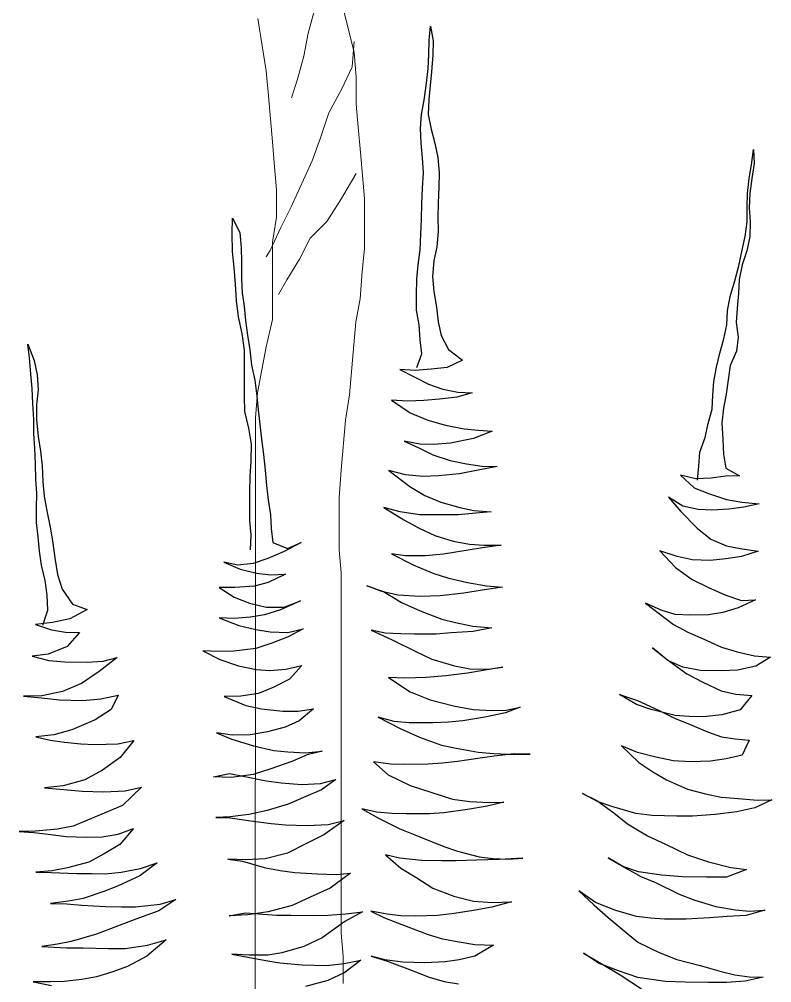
# Model space of a CAD drawing. Header units: metres. Extents: x -58 to 722, y -1100 to 345.
# Drawn here: x 48.5899 to 48.9426, y -20.5514 to -20.0996 of the extents above; entities that cross this region are included whole.
import ezdxf

# ---------------------------------------------------------------- set-up
doc = ezdxf.new("R2010")
doc.units = ezdxf.units.M
doc.header["$MEASUREMENT"] = 0
doc.layers.add('FSR_ARQ_005VEGETACION', color=64, linetype='Continuous')
doc.layers.add('FSR_ARQ_006ARBOLES', color=74, linetype='Continuous', lineweight=0)

# ---------------------------------------------------------------- blocks, each defined once
blk = doc.blocks.new('arbustos 01')
at = {"layer": 'FSR_ARQ_005VEGETACION', "color": 103}
for p, q in [((189.08583, -31.15973), (189.08644, -31.15255)), ((189.08644, -31.15255), (189.08787, -31.1601)), ((189.08572, -31.16725), (189.08583, -31.15973)), ((189.08787, -31.1601), (189.08777, -31.16745)), ((189.08528, -31.17459), (189.08572, -31.16725)), ((189.08777, -31.16745), (189.08697, -31.17633)), ((189.08449, -31.18228), (189.08528, -31.17459)), ((189.08697, -31.17633), (189.08636, -31.1835)), ((189.08318, -31.19115), (189.08449, -31.18228)), ((189.08636, -31.1835), (189.08558, -31.19067)), ((189.08188, -31.19848), (189.08318, -31.19115)), ((189.08558, -31.19067), (189.0853, -31.19853)), ((189.08127, -31.20566), (189.08188, -31.19848)), ((189.0853, -31.19853), (189.0869, -31.20625)), ((189.08168, -31.21353), (189.08127, -31.20566)), ((189.0869, -31.20625), (189.08869, -31.21345)), ((189.08243, -31.22106), (189.08168, -31.21353)), ((189.08869, -31.21345), (189.0903, -31.221)), ((189.2537, -31.22476), (189.25484, -31.21673)), ((189.25484, -31.21673), (189.25508, -31.22409)), ((189.08284, -31.22893), (189.08243, -31.22106)), ((189.0903, -31.221), (189.09104, -31.22887)), ((189.25258, -31.23192), (189.2537, -31.22476)), ((189.25508, -31.22409), (189.25395, -31.23194)), ((189.08238, -31.23696), (189.08284, -31.22893)), ((189.09104, -31.22887), (189.09077, -31.23639)), ((189.25162, -31.23977), (189.25258, -31.23192)), ((189.25395, -31.23194), (189.25282, -31.23962)), ((189.08194, -31.24482), (189.08238, -31.23696)), ((189.09077, -31.23639), (189.09049, -31.2446)), ((189.25152, -31.24695), (189.25162, -31.23977)), ((189.25282, -31.23962), (189.25254, -31.24714)), ((189.08182, -31.2532), (189.08194, -31.24482)), ((189.09049, -31.2446), (189.09039, -31.25212)), ((189.25142, -31.25448), (189.25152, -31.24695)), ((189.25254, -31.24714), (189.25296, -31.2545)), ((188.98324, -31.26058), (188.98335, -31.25254)), ((188.98335, -31.25254), (188.98718, -31.25995)), ((189.08155, -31.26072), (189.08182, -31.2532)), ((189.09039, -31.25212), (189.09046, -31.25947)), ((189.25046, -31.26216), (189.25142, -31.25448)), ((189.25296, -31.2545), (189.25285, -31.26202)), ((188.98345, -31.26999), (188.98324, -31.26058)), ((188.98718, -31.25995), (188.98793, -31.26782)), ((189.08109, -31.26909), (189.08155, -31.26072)), ((189.09046, -31.25947), (189.08983, -31.2675)), ((189.24864, -31.26983), (189.25046, -31.26216)), ((189.25285, -31.26202), (189.25121, -31.26952)), ((188.98793, -31.26782), (188.98799, -31.27552)), ((189.08983, -31.2675), (189.0882, -31.27483)), ((188.98419, -31.2782), (188.98345, -31.26999)), ((189.08013, -31.27694), (189.08109, -31.26909)), ((189.24718, -31.27733), (189.24864, -31.26983)), ((189.25121, -31.26952), (189.24889, -31.27684)), ((188.98493, -31.28693), (188.98419, -31.2782)), ((188.98799, -31.27552), (188.98805, -31.28407)), ((189.07935, -31.28428), (189.08013, -31.27694)), ((189.0882, -31.27483), (189.08757, -31.28286)), ((189.24502, -31.28516), (189.24718, -31.27733)), ((189.24889, -31.27684), (189.24725, -31.28451)), ((189.08757, -31.28286), (189.08832, -31.29073)), ((188.9855, -31.29549), (188.98493, -31.28693)), ((188.98805, -31.28407), (188.98846, -31.29143)), ((189.07923, -31.29266), (189.07935, -31.28428)), ((189.24268, -31.29334), (189.24502, -31.28516)), ((189.24725, -31.28451), (189.24698, -31.29186)), ((188.98846, -31.29143), (188.98939, -31.29862)), ((189.0793, -31.30053), (189.07923, -31.29266)), ((189.08832, -31.29073), (189.08958, -31.29896)), ((189.24121, -31.30084), (189.24268, -31.29334)), ((189.24698, -31.29186), (189.24619, -31.29937)), ((188.98658, -31.30388), (188.9855, -31.29549)), ((188.98939, -31.29862), (188.99015, -31.30581)), ((188.98834, -31.31263), (188.98658, -31.30388)), ((189.08056, -31.30807), (189.0793, -31.30053)), ((189.08958, -31.29896), (189.0905, -31.30649)), ((189.24094, -31.30819), (189.24121, -31.30084)), ((189.24619, -31.29937), (189.24575, -31.30689)), ((188.99015, -31.30581), (188.99124, -31.31352)), ((189.08114, -31.31594), (189.08056, -31.30807)), ((189.0905, -31.30649), (189.09211, -31.31369)), ((189.23931, -31.31535), (189.24094, -31.30819)), ((189.24575, -31.30689), (189.24684, -31.3146)), ((188.98959, -31.32136), (188.98834, -31.31263)), ((188.99124, -31.31352), (188.99233, -31.32123)), ((189.09211, -31.31369), (189.09595, -31.32093)), ((188.87755, -31.32531), (188.87679, -31.31812)), ((188.87679, -31.31812), (188.88009, -31.32672)), ((189.08207, -31.3233), (189.08114, -31.31594)), ((189.23715, -31.32284), (189.23931, -31.31535)), ((189.24684, -31.3146), (189.24589, -31.32177)), ((188.98965, -31.32991), (188.98959, -31.32136)), ((188.99233, -31.32123), (188.99325, -31.32911)), ((189.07938, -31.33043), (189.08207, -31.3233)), ((189.09595, -31.32093), (189.10323, -31.3265)), ((189.23551, -31.33017), (189.23715, -31.32284)), ((189.24589, -31.32177), (189.24254, -31.32924)), ((188.87829, -31.3337), (188.87755, -31.32531)), ((188.88009, -31.32672), (188.8817, -31.33409)), ((189.10323, -31.3265), (189.09514, -31.33032)), ((188.87904, -31.34124), (188.87829, -31.3337)), ((188.98954, -31.33744), (188.98965, -31.32991)), ((188.99325, -31.32911), (188.99502, -31.337)), ((189.07853, -31.33198), (189.0705, -31.33135)), ((189.0705, -31.33135), (189.07797, -31.33522)), ((189.08692, -31.33123), (189.07853, -31.33198)), ((189.09514, -31.33032), (189.08692, -31.33123)), ((189.23405, -31.33768), (189.23551, -31.33017)), ((189.24254, -31.32924), (189.24158, -31.33675)), ((188.8817, -31.33409), (188.88211, -31.34196)), ((188.98961, -31.3453), (188.98954, -31.33744)), ((188.99502, -31.337), (188.99611, -31.34522)), ((189.07797, -31.33522), (189.08544, -31.33908)), ((189.08544, -31.33908), (189.09293, -31.34158)), ((189.23361, -31.34485), (189.23405, -31.33768)), ((189.24158, -31.33675), (189.24045, -31.34426)), ((188.87945, -31.34911), (188.87904, -31.34124)), ((188.88211, -31.34196), (188.88132, -31.34982)), ((189.09293, -31.34158), (189.10078, -31.34322)), ((189.10829, -31.34349), (189.10023, -31.34578)), ((189.10078, -31.34322), (189.10829, -31.34349)), ((188.87984, -31.35749), (188.87945, -31.34911)), ((188.98984, -31.35334), (188.98961, -31.3453)), ((188.99611, -31.34522), (188.99669, -31.35241)), ((189.07472, -31.34783), (189.06618, -31.34737)), ((189.06618, -31.34737), (189.07584, -31.354)), ((189.0831, -31.3476), (189.07472, -31.34783)), ((189.09115, -31.34685), (189.0831, -31.3476)), ((189.10023, -31.34578), (189.09115, -31.34685)), ((189.23317, -31.35203), (189.23361, -31.34485)), ((189.24045, -31.34426), (189.23916, -31.3516)), ((188.88132, -31.34982), (188.88121, -31.35751)), ((188.99195, -31.36192), (188.98984, -31.35334)), ((188.99669, -31.35241), (188.99762, -31.35994)), ((189.07584, -31.354), (189.08519, -31.35788)), ((189.23118, -31.35952), (189.23317, -31.35203)), ((189.23916, -31.3516), (189.2382, -31.35911)), ((188.87992, -31.36467), (188.87984, -31.35749)), ((188.88121, -31.35751), (188.88212, -31.36624)), ((189.08519, -31.35788), (189.09439, -31.3604)), ((189.2382, -31.35911), (189.23877, -31.36783)), ((188.9932, -31.37031), (188.99195, -31.36192)), ((188.99762, -31.35994), (188.99854, -31.36765)), ((189.09439, -31.3604), (189.10411, -31.36224)), ((189.10411, -31.36224), (189.11145, -31.36303)), ((189.11862, -31.36347), (189.10883, -31.36727)), ((189.11145, -31.36303), (189.11862, -31.36347)), ((189.22955, -31.36685), (189.23118, -31.35952)), ((188.88033, -31.37237), (188.87992, -31.36467)), ((188.88212, -31.36624), (188.88338, -31.37395)), ((188.99854, -31.36765), (188.99946, -31.3757)), ((189.08092, -31.37031), (189.07273, -31.36866)), ((189.07273, -31.36866), (189.08038, -31.37218)), ((189.10883, -31.36727), (189.09699, -31.36984)), ((189.22688, -31.37451), (189.22955, -31.36685)), ((189.23877, -31.36783), (189.23917, -31.37553)), ((188.88073, -31.38076), (188.88033, -31.37237)), ((188.88338, -31.37395), (188.8843, -31.38166)), ((188.99308, -31.3792), (188.9932, -31.37031)), ((189.08038, -31.37218), (189.08768, -31.37587)), ((189.0881, -31.37041), (189.08092, -31.37031)), ((189.09699, -31.36984), (189.0881, -31.37041)), ((188.99263, -31.38723), (188.99308, -31.3792)), ((188.99946, -31.3757), (189.00037, -31.38392)), ((189.08768, -31.37587), (189.0967, -31.37873)), ((189.0967, -31.37873), (189.10523, -31.38056)), ((189.22627, -31.38169), (189.22688, -31.37451)), ((189.23917, -31.37553), (189.24027, -31.38273)), ((188.88096, -31.38845), (188.88073, -31.38076)), ((188.8843, -31.38166), (188.88453, -31.38987)), ((189.00037, -31.38392), (189.00112, -31.39179)), ((189.07352, -31.38628), (189.06483, -31.38394)), ((189.06483, -31.38394), (189.07566, -31.39229)), ((189.11219, -31.38373), (189.10156, -31.38581)), ((189.10523, -31.38056), (189.11342, -31.38169)), ((189.12128, -31.38197), (189.11219, -31.38373)), ((189.11342, -31.38169), (189.12128, -31.38197)), ((189.22565, -31.38903), (189.22627, -31.38169)), ((189.24027, -31.38273), (189.2474, -31.38676)), ((188.88137, -31.39598), (188.88096, -31.38845)), ((188.99235, -31.39544), (188.99263, -31.38723)), ((189.08257, -31.38709), (189.07352, -31.38628)), ((189.09061, -31.38685), (189.08257, -31.38709)), ((189.10156, -31.38581), (189.09061, -31.38685)), ((189.22464, -31.38833), (189.2168, -31.38652)), ((189.2168, -31.38652), (189.22389, -31.39311)), ((189.23268, -31.38793), (189.22464, -31.38833)), ((189.24021, -31.387), (189.23268, -31.38793)), ((189.2474, -31.38676), (189.24021, -31.387)), ((188.88453, -31.38987), (188.88529, -31.3974)), ((189.00112, -31.39179), (189.00204, -31.39933)), ((189.07566, -31.39229), (189.08363, -31.39702)), ((189.22389, -31.39311), (189.23188, -31.39612)), ((188.88127, -31.40367), (188.88137, -31.39598)), ((188.88529, -31.3974), (188.88672, -31.40512)), ((188.99242, -31.40296), (188.99235, -31.39544)), ((189.00204, -31.39933), (189.00313, -31.40704)), ((189.08363, -31.39702), (189.09196, -31.40055)), ((189.21795, -31.4026), (189.21049, -31.39789)), ((189.21049, -31.39789), (189.21688, -31.40532)), ((189.23188, -31.39612), (189.24073, -31.39915)), ((189.24073, -31.39915), (189.24875, -31.40046)), ((188.88134, -31.41103), (188.88127, -31.40367)), ((188.99249, -31.41031), (188.99242, -31.40296)), ((189.07069, -31.40556), (189.06217, -31.40322)), ((189.06217, -31.40322), (189.07269, -31.40969)), ((189.09196, -31.40055), (189.10184, -31.40325)), ((189.10184, -31.40325), (189.10917, -31.40489)), ((189.22596, -31.40442), (189.21795, -31.4026)), ((189.24186, -31.40413), (189.23314, -31.40469)), ((189.24974, -31.40321), (189.24186, -31.40413)), ((189.24875, -31.40046), (189.25763, -31.40143)), ((189.25763, -31.40143), (189.24974, -31.40321)), ((188.88672, -31.40512), (188.88832, -31.41352)), ((189.00313, -31.40704), (189.00355, -31.41423)), ((189.08076, -31.40707), (189.07069, -31.40556)), ((189.08999, -31.40719), (189.08076, -31.40707)), ((189.1011, -31.40717), (189.08999, -31.40719)), ((189.11018, -31.40627), (189.1011, -31.40717)), ((189.10917, -31.40489), (189.11805, -31.40552)), ((189.11805, -31.40552), (189.11018, -31.40627)), ((189.21688, -31.40532), (189.22549, -31.41399)), ((189.23314, -31.40469), (189.22596, -31.40442)), ((188.88209, -31.41856), (188.88134, -31.41103)), ((188.88832, -31.41352), (188.88959, -31.42071)), ((188.99307, -31.4175), (188.99249, -31.41031)), ((189.00355, -31.41423), (189.0043, -31.42159)), ((189.07269, -31.40969), (189.08066, -31.41408)), ((189.08066, -31.41408), (189.08882, -31.41795)), ((189.22549, -31.41399), (189.23259, -31.41973)), ((188.88285, -31.42609), (188.88209, -31.41856)), ((188.9928, -31.42536), (188.99307, -31.4175)), ((189.08882, -31.41795), (189.09835, -31.42081)), ((188.88959, -31.42071), (188.89084, -31.42945)), ((189.0043, -31.42159), (189.01196, -31.4246)), ((189.01918, -31.42162), (189.01022, -31.42628)), ((189.01196, -31.4246), (189.01918, -31.42162)), ((189.09835, -31.42081), (189.10688, -31.42247)), ((189.11352, -31.42427), (189.10513, -31.42569)), ((189.10688, -31.42247), (189.1144, -31.42291)), ((189.12329, -31.42286), (189.11352, -31.42427)), ((189.1144, -31.42291), (189.12329, -31.42286)), ((189.23259, -31.41973), (189.24075, -31.42326)), ((189.24075, -31.42326), (189.24893, -31.42491)), ((188.88394, -31.43329), (188.88285, -31.42609)), ((188.89084, -31.42945), (188.89226, -31.43819)), ((189.01022, -31.42628), (189.0018, -31.42993)), ((189.07346, -31.42851), (189.06612, -31.42739)), ((189.06612, -31.42739), (189.07784, -31.43336)), ((189.08389, -31.42848), (189.07346, -31.42851)), ((189.0933, -31.42758), (189.08389, -31.42848)), ((189.10513, -31.42569), (189.0933, -31.42758)), ((189.21502, -31.42889), (189.206, -31.42587)), ((189.206, -31.42587), (189.21409, -31.43452)), ((189.22287, -31.43054), (189.21502, -31.42889)), ((189.24854, -31.42884), (189.24031, -31.43009)), ((189.25712, -31.42605), (189.24854, -31.42884)), ((189.24893, -31.42491), (189.25712, -31.42605)), ((188.88572, -31.44135), (188.88394, -31.43329)), ((188.98619, -31.43331), (188.97886, -31.43184)), ((188.97886, -31.43184), (188.98736, -31.43538)), ((188.99407, -31.43256), (188.98619, -31.43331)), ((189.0018, -31.42993), (188.99407, -31.43256)), ((189.07784, -31.43336), (189.08821, -31.4376)), ((189.23227, -31.43084), (189.22287, -31.43054)), ((189.24031, -31.43009), (189.23227, -31.43084)), ((188.89226, -31.43819), (188.89472, -31.44592)), ((188.98736, -31.43538), (188.99605, -31.43755)), ((188.99605, -31.43755), (189.00322, -31.43833)), ((189.01092, -31.43809), (189.00197, -31.44242)), ((189.00322, -31.43833), (189.01092, -31.43809)), ((189.08821, -31.4376), (189.09536, -31.43992)), ((189.21409, -31.43452), (189.22273, -31.4408)), ((188.88681, -31.44906), (188.88572, -31.44135)), ((188.99476, -31.4442), (188.98467, -31.44492)), ((189.00197, -31.44242), (188.99476, -31.4442)), ((189.06124, -31.44698), (189.05341, -31.44414)), ((189.05341, -31.44414), (189.06209, -31.44699)), ((189.09536, -31.43992), (189.10575, -31.44246)), ((189.10575, -31.44246), (189.11565, -31.44413)), ((189.11565, -31.44413), (189.12402, -31.44476)), ((189.22273, -31.4408), (189.23139, -31.44502)), ((188.88722, -31.45676), (188.88681, -31.44906)), ((188.89472, -31.44592), (188.90008, -31.45369)), ((188.98467, -31.44492), (188.97646, -31.44498)), ((188.97646, -31.44498), (188.98425, -31.45004)), ((189.06942, -31.44897), (189.06124, -31.44698)), ((189.06209, -31.44699), (189.07142, -31.45276)), ((189.08121, -31.44965), (189.06942, -31.44897)), ((189.09147, -31.44927), (189.08121, -31.44965)), ((189.1038, -31.4479), (189.09147, -31.44927)), ((189.1134, -31.44632), (189.1038, -31.4479)), ((189.12402, -31.44476), (189.1134, -31.44632)), ((189.23139, -31.44502), (189.2404, -31.4489)), ((189.2404, -31.4489), (189.24857, -31.45175)), ((188.90008, -31.45369), (188.90774, -31.45652)), ((188.98425, -31.45004), (188.99225, -31.45306)), ((188.99225, -31.45306), (189.00094, -31.45523)), ((189.01877, -31.45188), (189.00844, -31.4567)), ((189.01034, -31.45518), (189.01877, -31.45188)), ((189.07142, -31.45276), (189.0811, -31.45717)), ((189.20661, -31.45682), (189.19845, -31.45312)), ((189.19845, -31.45312), (189.20573, -31.45869)), ((189.25576, -31.45133), (189.24681, -31.45566)), ((189.24857, -31.45175), (189.25576, -31.45133)), ((188.88462, -31.46454), (188.88722, -31.45676)), ((188.90774, -31.45652), (188.89861, -31.46136)), ((189.00003, -31.45915), (188.99283, -31.46042)), ((189.00844, -31.4567), (189.00003, -31.45915)), ((189.00094, -31.45523), (189.01034, -31.45518)), ((189.0811, -31.45717), (189.09233, -31.46143)), ((189.20573, -31.45869), (189.21301, -31.46426)), ((189.21393, -31.45897), (189.20661, -31.45682)), ((189.22213, -31.45943), (189.21393, -31.45897)), ((189.23137, -31.45921), (189.22213, -31.45943)), ((189.23874, -31.45794), (189.23137, -31.45921)), ((189.24681, -31.45566), (189.23874, -31.45794)), ((188.88969, -31.46329), (188.88079, -31.4642)), ((188.88079, -31.4642), (188.88913, -31.46704)), ((188.89861, -31.46136), (188.88969, -31.46329)), ((188.98445, -31.46116), (188.97642, -31.46071)), ((188.97642, -31.46071), (188.98662, -31.46478)), ((188.99283, -31.46042), (188.98445, -31.46116)), ((189.09233, -31.46143), (189.09949, -31.46323)), ((189.09949, -31.46323), (189.10852, -31.46506)), ((189.21301, -31.46426), (189.22047, -31.46829)), ((188.88913, -31.46704), (188.89647, -31.46817)), ((188.89647, -31.46817), (188.90364, -31.46844)), ((188.90364, -31.46844), (188.89722, -31.4757)), ((188.98662, -31.46478), (188.99548, -31.46678)), ((188.99548, -31.46678), (189.00299, -31.46808)), ((189.00299, -31.46808), (189.01222, -31.46837)), ((189.01222, -31.46837), (189.02011, -31.46643)), ((189.02011, -31.46643), (189.01236, -31.47077)), ((189.06282, -31.46872), (189.05566, -31.46725)), ((189.05566, -31.46725), (189.06654, -31.47219)), ((189.07102, -31.46917), (189.06282, -31.46872)), ((189.0782, -31.46927), (189.07102, -31.46917)), ((189.08949, -31.46925), (189.0782, -31.46927)), ((189.09719, -31.46867), (189.08949, -31.46925)), ((189.10866, -31.46797), (189.09719, -31.46867)), ((189.10852, -31.46506), (189.11843, -31.46605)), ((189.11843, -31.46605), (189.10866, -31.46797)), ((189.22047, -31.46829), (189.22846, -31.47165)), ((189.00393, -31.47407), (188.99552, -31.4767)), ((189.01236, -31.47077), (189.00393, -31.47407)), ((189.06654, -31.47219), (189.0786, -31.47817)), ((189.22846, -31.47165), (189.23815, -31.47606)), ((188.89722, -31.4757), (188.88742, -31.47967)), ((188.97583, -31.47831), (188.96797, -31.47803)), ((188.96797, -31.47803), (188.9768, -31.48243)), ((188.98404, -31.47808), (188.97583, -31.47831)), ((188.99552, -31.4767), (188.98404, -31.47808)), ((189.0786, -31.47817), (189.08726, -31.48239)), ((189.21019, -31.48303), (189.20207, -31.47642)), ((189.20207, -31.47642), (189.20934, -31.48216)), ((189.23815, -31.47606), (189.24632, -31.47856)), ((189.24632, -31.47856), (189.25536, -31.48057)), ((188.88742, -31.47967), (188.87903, -31.48076)), ((188.87903, -31.48076), (188.88771, -31.4831)), ((188.88771, -31.4831), (188.89608, -31.48372)), ((188.89608, -31.48372), (188.90771, -31.48388)), ((188.90771, -31.48388), (188.91609, -31.48331)), ((188.9233, -31.48153), (188.91397, -31.48875)), ((188.91609, -31.48331), (188.9233, -31.48153)), ((188.9768, -31.48243), (188.9865, -31.48581)), ((189.08726, -31.48239), (189.09901, -31.4858)), ((189.20934, -31.48216), (189.22001, -31.49)), ((189.218, -31.48656), (189.21019, -31.48303)), ((189.25536, -31.48057), (189.26355, -31.48136)), ((189.26355, -31.48136), (189.25597, -31.48605)), ((188.91397, -31.48875), (188.90465, -31.49495)), ((188.9865, -31.48581), (188.99571, -31.48764)), ((188.99571, -31.48764), (189.00289, -31.48825)), ((189.00289, -31.48825), (189.0111, -31.48751)), ((189.0111, -31.48751), (189.01951, -31.48557)), ((189.01951, -31.48557), (189.01308, -31.49266)), ((189.1058, -31.48965), (189.09449, -31.49103)), ((189.09901, -31.4858), (189.10703, -31.48727)), ((189.11402, -31.48822), (189.1058, -31.48965)), ((189.10703, -31.48727), (189.11643, -31.48757)), ((189.12414, -31.48648), (189.11402, -31.48822)), ((189.11643, -31.48757), (189.12414, -31.48648)), ((189.22721, -31.48822), (189.218, -31.48656)), ((189.23815, -31.48837), (189.22721, -31.48822)), ((189.24637, -31.48797), (189.23815, -31.48837)), ((189.25597, -31.48605), (189.24637, -31.48797)), ((189.01308, -31.49266), (189.00499, -31.49683)), ((189.0731, -31.49228), (189.06456, -31.49182)), ((189.06456, -31.49182), (189.07592, -31.49933)), ((189.08422, -31.49192), (189.0731, -31.49228)), ((189.09449, -31.49103), (189.08422, -31.49192)), ((189.22001, -31.49), (189.22833, -31.49422)), ((189.22833, -31.49422), (189.23784, -31.49879)), ((188.89485, -31.4991), (188.88404, -31.50151)), ((188.90465, -31.49495), (188.89485, -31.4991)), ((189.00499, -31.49683), (188.99691, -31.50014)), ((189.07592, -31.49933), (189.08629, -31.50358)), ((189.23784, -31.49879), (189.24551, -31.50061)), ((188.88404, -31.50151), (188.87447, -31.50155)), ((188.87447, -31.50155), (188.88386, -31.50254)), ((188.88386, -31.50254), (188.89325, -31.50352)), ((188.89325, -31.50352), (188.90521, -31.50385)), ((188.90521, -31.50385), (188.9148, -31.50296)), ((188.9148, -31.50296), (188.92389, -31.50103)), ((188.92389, -31.50103), (188.9202, -31.5085)), ((188.98766, -31.50155), (188.97911, -31.50178)), ((188.97911, -31.50178), (188.99033, -31.50638)), ((188.99691, -31.50014), (188.98766, -31.50155)), ((189.08629, -31.50358), (189.09856, -31.50665)), ((189.1938, -31.50589), (189.18498, -31.50081)), ((189.18498, -31.50081), (189.19434, -31.50385)), ((189.19434, -31.50385), (189.20522, -31.50895)), ((189.24551, -31.50061), (189.25388, -31.50123)), ((189.25388, -31.50123), (189.2478, -31.50868)), ((188.9202, -31.5085), (188.91192, -31.51386)), ((188.99033, -31.50638), (188.99851, -31.5082)), ((188.99851, -31.5082), (189.00961, -31.50937)), ((189.00961, -31.50937), (189.01764, -31.50948)), ((189.01764, -31.50948), (189.02553, -31.50822)), ((189.02553, -31.50822), (189.01809, -31.51445)), ((189.09856, -31.50665), (189.10879, -31.5085)), ((189.10879, -31.5085), (189.1187, -31.50915)), ((189.1187, -31.50915), (189.12588, -31.5089)), ((189.13326, -31.50729), (189.12552, -31.51026)), ((189.12588, -31.5089), (189.13326, -31.50729)), ((189.20146, -31.50856), (189.1938, -31.50589)), ((189.2139, -31.51163), (189.20146, -31.50856)), ((189.20522, -31.50895), (189.21354, -31.513)), ((189.2478, -31.50868), (189.23819, -31.51128)), ((188.91192, -31.51386), (188.89971, -31.51917)), ((189.01809, -31.51445), (189.01086, -31.51777)), ((189.06767, -31.51478), (189.05932, -31.51261)), ((189.05932, -31.51261), (189.0707, -31.51841)), ((189.07535, -31.51557), (189.06767, -31.51478)), ((189.10341, -31.51441), (189.09588, -31.51516)), ((189.11489, -31.51251), (189.10341, -31.51441)), ((189.12552, -31.51026), (189.11489, -31.51251)), ((189.21354, -31.513), (189.22272, -31.51671)), ((189.22124, -31.51225), (189.2139, -31.51163)), ((189.22877, -31.51235), (189.22124, -31.51225)), ((189.23819, -31.51128), (189.22877, -31.51235)), ((188.89971, -31.51917), (188.89027, -31.52177)), ((189.01086, -31.51777), (189.0016, -31.52021)), ((189.0707, -31.51841), (189.08072, -31.52299)), ((189.08783, -31.51557), (189.07535, -31.51557)), ((189.09588, -31.51516), (189.08783, -31.51557)), ((189.22272, -31.51671), (189.23088, -31.52024)), ((188.89027, -31.52177), (188.88085, -31.52284)), ((188.88085, -31.52284), (188.88835, -31.52448)), ((188.88835, -31.52448), (188.89586, -31.52561)), ((188.92371, -31.5265), (188.93195, -31.52473)), ((188.93195, -31.52473), (188.92482, -31.53353)), ((188.98328, -31.52184), (188.97509, -31.5207)), ((188.97509, -31.5207), (188.98257, -31.52388)), ((188.98257, -31.52388), (188.99432, -31.52746)), ((188.99251, -31.52179), (188.98328, -31.52184)), ((189.0016, -31.52021), (188.99251, -31.52179)), ((189.08072, -31.52299), (189.09229, -31.52708)), ((189.23088, -31.52024), (189.23803, -31.52273)), ((189.23803, -31.52273), (189.2452, -31.52386)), ((189.2452, -31.52386), (189.25254, -31.52447)), ((189.25254, -31.52447), (189.24884, -31.53228)), ((188.89586, -31.52561), (188.90439, -31.52641)), ((188.90439, -31.52641), (188.91157, -31.52685)), ((188.91157, -31.52685), (188.92371, -31.5265)), ((188.99432, -31.52746), (189.00489, -31.52983)), ((189.00489, -31.52983), (189.01223, -31.53061)), ((189.09229, -31.52708), (189.0998, -31.52872)), ((189.0998, -31.52872), (189.11139, -31.53076)), ((189.19432, -31.53103), (189.18599, -31.5275)), ((189.18599, -31.5275), (189.1951, -31.53617)), ((188.92482, -31.53353), (188.91567, -31.54007)), ((189.01223, -31.53061), (189.02145, -31.53108)), ((189.02229, -31.53212), (189.01421, -31.5356)), ((189.02145, -31.53108), (189.03002, -31.53017)), ((189.03002, -31.53017), (189.02229, -31.53212)), ((189.11238, -31.53385), (189.10056, -31.53557)), ((189.11139, -31.53076), (189.11942, -31.53155)), ((189.11974, -31.53293), (189.11238, -31.53385)), ((189.11942, -31.53155), (189.13036, -31.53204)), ((189.13002, -31.5317), (189.11974, -31.53293)), ((189.1384, -31.53181), (189.13002, -31.5317)), ((189.13036, -31.53204), (189.1384, -31.53181)), ((189.20386, -31.53338), (189.19432, -31.53103)), ((189.2129, -31.53522), (189.20386, -31.53338)), ((189.24044, -31.53422), (189.23239, -31.53548)), ((189.24884, -31.53228), (189.24044, -31.53422)), ((189.00339, -31.53938), (188.99411, -31.54233)), ((189.01421, -31.5356), (189.00339, -31.53938)), ((189.06566, -31.53698), (189.05678, -31.53583)), ((189.05678, -31.53583), (189.06438, -31.5426)), ((189.07301, -31.53725), (189.06566, -31.53698)), ((189.08532, -31.53707), (189.07301, -31.53725)), ((189.09268, -31.53649), (189.08532, -31.53707)), ((189.10056, -31.53557), (189.09268, -31.53649)), ((189.1951, -31.53617), (189.20239, -31.54106)), ((189.22195, -31.53585), (189.2129, -31.53522)), ((189.23239, -31.53548), (189.22195, -31.53585)), ((188.91567, -31.54007), (188.90653, -31.54525)), ((188.97341, -31.54359), (188.98181, -31.54182)), ((188.98281, -31.54389), (188.97341, -31.54359)), ((188.98181, -31.54182), (188.98897, -31.54329)), ((188.99411, -31.54233), (188.98281, -31.54389)), ((188.98897, -31.54329), (189.00091, -31.54567)), ((189.06438, -31.5426), (189.07594, -31.54806)), ((189.20239, -31.54106), (189.20951, -31.54526)), ((188.89521, -31.54834), (188.88545, -31.54941)), ((188.88545, -31.54941), (188.8974, -31.55042)), ((188.90653, -31.54525), (188.89521, -31.54834)), ((188.93606, -31.54907), (188.92602, -31.55851)), ((188.92749, -31.551), (188.93606, -31.54907)), ((189.00091, -31.54567), (189.00876, -31.54681)), ((189.00876, -31.54681), (189.01952, -31.54764)), ((189.01952, -31.54764), (189.02927, -31.54709)), ((189.02927, -31.54709), (189.03717, -31.54497)), ((189.03717, -31.54497), (189.02974, -31.55034)), ((189.07594, -31.54806), (189.0979, -31.5552)), ((189.20951, -31.54526), (189.22039, -31.55002)), ((188.8974, -31.55042), (188.90509, -31.55104)), ((188.90509, -31.55104), (188.91637, -31.55137)), ((188.91637, -31.55137), (188.92749, -31.551)), ((189.02149, -31.55382), (189.01237, -31.5578)), ((189.02974, -31.55034), (189.02149, -31.55382)), ((189.17379, -31.55657), (189.16564, -31.55236)), ((189.16564, -31.55236), (189.17312, -31.55588)), ((189.22039, -31.55002), (189.22976, -31.55254)), ((189.22976, -31.55254), (189.23794, -31.55419)), ((189.23794, -31.55419), (189.247, -31.555)), ((188.92602, -31.55851), (188.90039, -31.56927)), ((189.01237, -31.5578), (189.00138, -31.56124)), ((189.0979, -31.5552), (189.10694, -31.55652)), ((189.11597, -31.55886), (189.10586, -31.56061)), ((189.10694, -31.55652), (189.11719, -31.557)), ((189.12472, -31.55676), (189.11597, -31.55886)), ((189.11719, -31.557), (189.12472, -31.55676)), ((189.17312, -31.55588), (189.18209, -31.56233)), ((189.18094, -31.55906), (189.17379, -31.55657)), ((189.19355, -31.56265), (189.18094, -31.55906)), ((189.25548, -31.55973), (189.24605, -31.56183)), ((189.247, -31.555), (189.25673, -31.55582)), ((189.26426, -31.55558), (189.25548, -31.55973)), ((189.25673, -31.55582), (189.26426, -31.55558)), ((188.98219, -31.5644), (188.97466, -31.56481)), ((188.97466, -31.56481), (188.98218, -31.56491)), ((188.98218, -31.56491), (188.99293, -31.5666)), ((188.99195, -31.56333), (188.98219, -31.5644)), ((189.00138, -31.56124), (188.99195, -31.56333)), ((189.05831, -31.56201), (189.05081, -31.56037)), ((189.05081, -31.56037), (189.0598, -31.56528)), ((189.0665, -31.56281), (189.05831, -31.56201)), ((189.07385, -31.56291), (189.0665, -31.56281)), ((189.08599, -31.5629), (189.07385, -31.56291)), ((189.09353, -31.56232), (189.08599, -31.5629)), ((189.10586, -31.56061), (189.09353, -31.56232)), ((189.18209, -31.56233), (189.1892, -31.56807)), ((189.20191, -31.56379), (189.19355, -31.56265)), ((189.2149, -31.56414), (189.20191, -31.56379)), ((189.22293, -31.56408), (189.2149, -31.56414)), ((189.23474, -31.56321), (189.22293, -31.56408)), ((189.24605, -31.56183), (189.23474, -31.56321)), ((188.90039, -31.56927), (188.89216, -31.57087)), ((188.99293, -31.5666), (189.00351, -31.56794)), ((189.00351, -31.56794), (189.01103, -31.56872)), ((189.01103, -31.56872), (189.02231, -31.56905)), ((189.02231, -31.56905), (189.03326, -31.56851)), ((189.04149, -31.5664), (189.03096, -31.57378)), ((189.03326, -31.56851), (189.04149, -31.5664)), ((189.0598, -31.56528), (189.0705, -31.57073)), ((189.1892, -31.56807), (189.19954, -31.57436)), ((188.88069, -31.57191), (188.87231, -31.57214)), ((188.87231, -31.57214), (188.87983, -31.57258)), ((188.87983, -31.57258), (188.88734, -31.57354)), ((188.89216, -31.57087), (188.88069, -31.57191)), ((188.88734, -31.57354), (188.89673, -31.57469)), ((188.89673, -31.57469), (188.90715, -31.57501)), ((188.90715, -31.57501), (188.91553, -31.57495)), ((188.91553, -31.57495), (188.92376, -31.57352)), ((188.92376, -31.57352), (188.93184, -31.57055)), ((188.93184, -31.57055), (188.92471, -31.57884)), ((189.03096, -31.57378), (189.02166, -31.57861)), ((189.0705, -31.57073), (189.08104, -31.57497)), ((189.08104, -31.57497), (189.09346, -31.57993)), ((189.19954, -31.57436), (189.20923, -31.57894)), ((188.92471, -31.57884), (188.91661, -31.58368)), ((189.02166, -31.57861), (189.01202, -31.58344)), ((189.09346, -31.57993), (189.1006, -31.58242)), ((189.20923, -31.57894), (189.22044, -31.58422)), ((188.91661, -31.58368), (188.90852, -31.58802)), ((189.01202, -31.58344), (189.00036, -31.58636)), ((189.07029, -31.58594), (189.06313, -31.58431)), ((189.06313, -31.58431), (189.07108, -31.59125)), ((189.1006, -31.58242), (189.11185, -31.58531)), ((189.22044, -31.58422), (189.23133, -31.58796)), ((188.90852, -31.58802), (188.89736, -31.59112)), ((188.94407, -31.5885), (188.93509, -31.59522)), ((188.93549, -31.59146), (188.94407, -31.5885)), ((188.99026, -31.58691), (188.98103, -31.58661)), ((188.98103, -31.58661), (188.98854, -31.58757)), ((188.98854, -31.58757), (188.99995, -31.5908)), ((189.00036, -31.58636), (188.99026, -31.58691)), ((189.08207, -31.5873), (189.07029, -31.58594)), ((189.0925, -31.58744), (189.08207, -31.5873)), ((189.09985, -31.58737), (189.0925, -31.58744)), ((189.11046, -31.587), (189.09985, -31.58737)), ((189.12226, -31.58665), (189.11046, -31.587)), ((189.11185, -31.58531), (189.11902, -31.58626)), ((189.11902, -31.58626), (189.12722, -31.58654)), ((189.13458, -31.58596), (189.12226, -31.58665)), ((189.12722, -31.58654), (189.13458, -31.58596)), ((189.18667, -31.59026), (189.17904, -31.58588)), ((189.17904, -31.58588), (189.18888, -31.59149)), ((189.23133, -31.58796), (189.24292, -31.59085)), ((188.88948, -31.59255), (188.88092, -31.59329)), ((188.88092, -31.59329), (188.88895, -31.5934)), ((188.88895, -31.5934), (188.90228, -31.59392)), ((188.89736, -31.59112), (188.88948, -31.59255)), ((188.90228, -31.59392), (188.90997, -31.59402)), ((188.90997, -31.59402), (188.91715, -31.59412)), ((188.91715, -31.59412), (188.92537, -31.59338)), ((188.92537, -31.59338), (188.93549, -31.59146)), ((188.99995, -31.5908), (189.00814, -31.59245)), ((189.00814, -31.59245), (189.01582, -31.59341)), ((189.01582, -31.59341), (189.02761, -31.59425)), ((189.02761, -31.59425), (189.03752, -31.59456)), ((189.04488, -31.5938), (189.03417, -31.6017)), ((189.03752, -31.59456), (189.04488, -31.5938)), ((189.07108, -31.59125), (189.07939, -31.59632)), ((189.19484, -31.5931), (189.18667, -31.59026)), ((189.18888, -31.59149), (189.19601, -31.59551)), ((189.20679, -31.59481), (189.19484, -31.5931)), ((189.21772, -31.59581), (189.20679, -31.59481)), ((189.25111, -31.59199), (189.24063, -31.59595)), ((189.24292, -31.59085), (189.25111, -31.59199)), ((188.93509, -31.59522), (188.92356, -31.60054)), ((189.07939, -31.59632), (189.08769, -31.60157)), ((189.19601, -31.59551), (189.20366, -31.5987)), ((189.20366, -31.5987), (189.21606, -31.60468)), ((189.2302, -31.59598), (189.21772, -31.59581)), ((189.24063, -31.59595), (189.2302, -31.59598)), ((188.91634, -31.60334), (188.90552, -31.60696)), ((188.92356, -31.60054), (188.91634, -31.60334)), ((189.03417, -31.6017), (189.02385, -31.60634)), ((189.08769, -31.60157), (189.09858, -31.60582)), ((189.1724, -31.60904), (189.16376, -31.60311)), ((189.16376, -31.60311), (189.17169, -31.61057)), ((189.21606, -31.60468), (189.22422, -31.60787)), ((188.89798, -31.60839), (188.88856, -31.60963)), ((188.88856, -31.60963), (188.89711, -31.60975)), ((188.89711, -31.60975), (188.90496, -31.61054)), ((188.90552, -31.60696), (188.89798, -31.60839)), ((188.93282, -31.61143), (188.94566, -31.6099)), ((188.9539, -31.60762), (188.94493, -31.61348)), ((188.94566, -31.6099), (188.9539, -31.60762)), ((189.02385, -31.60634), (189.01439, -31.61066)), ((189.09858, -31.60582), (189.10897, -31.60835)), ((189.10897, -31.60835), (189.11888, -31.60917)), ((189.12863, -31.60879), (189.1185, -31.61156)), ((189.11888, -31.60917), (189.12863, -31.60879)), ((189.18311, -31.61329), (189.1724, -31.60904)), ((189.22422, -31.60787), (189.23512, -31.61126)), ((188.90496, -31.61054), (188.91709, -31.61122)), ((188.91709, -31.61122), (188.92564, -31.61134)), ((188.92564, -31.61134), (188.93282, -31.61143)), ((188.94493, -31.61348), (188.93308, -31.61776)), ((188.98166, -31.61603), (188.99023, -31.61443)), ((188.99023, -31.61443), (188.99911, -31.61524)), ((189.00203, -31.61391), (188.99141, -31.61548)), ((189.01439, -31.61066), (189.00203, -31.61391)), ((189.03296, -31.6157), (189.04237, -31.61497)), ((189.05111, -31.61389), (189.04197, -31.61907)), ((189.04237, -31.61497), (189.05111, -31.61389)), ((189.06391, -31.61526), (189.05538, -31.61361)), ((189.05538, -31.61361), (189.06252, -31.61713)), ((189.0976, -31.61504), (189.09023, -31.61596)), ((189.10788, -31.61347), (189.0976, -31.61504)), ((189.1185, -31.61156), (189.10788, -31.61347)), ((189.17169, -31.61057), (189.17913, -31.617)), ((189.19384, -31.61634), (189.18311, -31.61329)), ((189.23512, -31.61126), (189.24535, -31.61294)), ((189.24535, -31.61294), (189.25253, -31.61355)), ((189.26074, -31.61315), (189.25096, -31.61592)), ((189.25253, -31.61355), (189.26074, -31.61315)), ((188.93308, -31.61776), (188.91984, -31.62288)), ((188.99141, -31.61548), (188.98166, -31.61603)), ((188.99911, -31.61524), (189.00646, -31.61568)), ((189.00646, -31.61568), (189.01381, -31.61578)), ((189.01381, -31.61578), (189.02526, -31.61594)), ((189.02526, -31.61594), (189.03296, -31.6157)), ((189.04197, -31.61907), (189.03006, -31.62746)), ((189.06252, -31.61713), (189.07392, -31.62138)), ((189.07108, -31.61605), (189.06391, -31.61526)), ((189.0786, -31.61615), (189.07108, -31.61605)), ((189.09023, -31.61596), (189.0786, -31.61615)), ((189.17913, -31.617), (189.1864, -31.62308)), ((189.20118, -31.6173), (189.19384, -31.61634)), ((189.20836, -31.61774), (189.20118, -31.6173)), ((189.21964, -31.61772), (189.20836, -31.61774)), ((189.23179, -31.61703), (189.21964, -31.61772)), ((189.24103, -31.61647), (189.23179, -31.61703)), ((189.25096, -31.61592), (189.24103, -31.61647)), ((188.91984, -31.62288), (188.91245, -31.62552)), ((189.07392, -31.62138), (189.0848, -31.62564)), ((189.1864, -31.62308), (189.19452, -31.62969)), ((188.89941, -31.62944), (188.8922, -31.63089)), ((188.91245, -31.62552), (188.89941, -31.62944)), ((188.94883, -31.62858), (188.9388, -31.63699)), ((188.93905, -31.63135), (188.94883, -31.62858)), ((189.03006, -31.62746), (189.0206, -31.63195)), ((189.0848, -31.62564), (189.09212, -31.62779)), ((189.09212, -31.62779), (189.09929, -31.62925)), ((189.09929, -31.62925), (189.10952, -31.63093)), ((189.19452, -31.62969), (189.20556, -31.63514)), ((188.8922, -31.63089), (188.88398, -31.63197)), ((188.88398, -31.63197), (188.89697, -31.63266)), ((188.89697, -31.63266), (188.90552, -31.63278)), ((188.90552, -31.63278), (188.91868, -31.63313)), ((188.91868, -31.63313), (188.9274, -31.63307)), ((188.9274, -31.63307), (188.93905, -31.63135)), ((189.0206, -31.63195), (189.00909, -31.63538)), ((189.10952, -31.63093), (189.11926, -31.6314)), ((189.11926, -31.6314), (189.10961, -31.63709)), ((189.20556, -31.63514), (189.21491, -31.63886)), ((188.9388, -31.63699), (188.92864, -31.64249)), ((188.99181, -31.63651), (188.9831, -31.63605)), ((188.9831, -31.63605), (188.99128, -31.63753)), ((188.99128, -31.63753), (189.00066, -31.63937)), ((189.00173, -31.63648), (188.99181, -31.63651)), ((189.00066, -31.63937), (189.008, -31.64049)), ((189.00909, -31.63538), (189.00173, -31.63648)), ((189.04151, -31.64095), (189.05025, -31.63919)), ((189.05025, -31.63919), (189.04196, -31.64557)), ((189.06273, -31.63901), (189.05558, -31.63704)), ((189.05558, -31.63704), (189.06358, -31.63954)), ((189.07212, -31.64017), (189.06273, -31.63901)), ((189.06358, -31.63954), (189.07464, -31.64362)), ((189.08357, -31.64049), (189.07212, -31.64017)), ((189.09418, -31.63995), (189.08357, -31.64049)), ((189.10138, -31.63903), (189.09418, -31.63995)), ((189.10961, -31.63709), (189.10138, -31.63903)), ((189.17436, -31.64087), (189.16623, -31.63546)), ((189.16623, -31.63546), (189.17369, -31.63984)), ((189.17369, -31.63984), (189.18522, -31.64683)), ((189.21491, -31.63886), (189.22701, -31.64193)), ((188.92864, -31.64249), (188.92056, -31.64546)), ((189.008, -31.64049), (189.01961, -31.64151)), ((189.01961, -31.64151), (189.03226, -31.64185)), ((189.03226, -31.64185), (189.04151, -31.64095)), ((189.07464, -31.64362), (189.08586, -31.64805)), ((189.18439, -31.64477), (189.17436, -31.64087)), ((189.19444, -31.64816), (189.18439, -31.64477)), ((189.22701, -31.64193), (189.23791, -31.64498)), ((189.23791, -31.64498), (189.24507, -31.64679)), ((188.8957, -31.65025), (188.88852, -31.6505)), ((188.90495, -31.64918), (188.8957, -31.65025)), ((188.91249, -31.64775), (188.90495, -31.64918)), ((188.92056, -31.64546), (188.91249, -31.64775)), ((189.03301, -31.64973), (189.02134, -31.65282)), ((189.04196, -31.64557), (189.03301, -31.64973)), ((189.08586, -31.64805), (189.0937, -31.65021)), ((189.0937, -31.65021), (189.10103, -31.6515)), ((189.18522, -31.64683), (189.19641, -31.65417)), ((189.2016, -31.64928), (189.19444, -31.64816)), ((189.20894, -31.65023), (189.2016, -31.64928)), ((189.2192, -31.65054), (189.20894, -31.65023)), ((189.25049, -31.65011), (189.24074, -31.65084)), ((189.24507, -31.64679), (189.25258, -31.64775)), ((189.25975, -31.64802), (189.25049, -31.65011)), ((189.25258, -31.64775), (189.25975, -31.64802)), ((188.88852, -31.6505), (188.87946, -31.65038)), ((188.87946, -31.65038), (188.88901, -31.65239)), ((189.23133, -31.65071), (189.2192, -31.65054)), ((189.24074, -31.65084), (189.23133, -31.65071))]:
    blk.add_line(p, q, dxfattribs=at)
blk = doc.blocks.new('arboles fsr 01')
at = {"layer": 'FSR_ARQ_006ARBOLES', "color": 35}
for points in [[(186.4167, -36.52198), (186.41683, -36.27354), (186.41756, -36.26496), (186.42043, -36.24923), (186.42259, -36.23993), (186.42261, -36.21347), (186.42405, -36.20489), (186.42406, -36.19559), (186.42335, -36.18772), (186.42264, -36.17914), (186.42123, -36.16341), (186.42052, -36.15482), (186.4191, -36.14624), (186.41767, -36.13694)], [(186.44629, -36.13125), (186.45056, -36.14841), (186.45127, -36.157), (186.45126, -36.16629), (186.45197, -36.17416), (186.45268, -36.18275), (186.45409, -36.19848), (186.45408, -36.21565), (186.45335, -36.22351), (186.45263, -36.23281), (186.45119, -36.24067), (186.44975, -36.25641), (186.44902, -36.2657), (186.44759, -36.27429), (186.44614, -36.29145), (186.44542, -36.30075), (186.4454, -36.31863), (186.44611, -36.32649), (186.44609, -36.44977), (186.4468, -36.45764), (186.44679, -36.46694)], [(186.43771, -36.12552), (186.43699, -36.1341), (186.43483, -36.14196), (186.4334, -36.14983), (186.43124, -36.15769), (186.42909, -36.16413)], [(186.45057, -36.14484), (186.44984, -36.15342), (186.44626, -36.16128), (186.44196, -36.16915), (186.43909, -36.17773), (186.43622, -36.18559), (186.42906, -36.20132), (186.42548, -36.20847), (186.42189, -36.21633), (186.42046, -36.21848)], [(186.45124, -36.1899), (186.44622, -36.19847), (186.44121, -36.20634), (186.43548, -36.21205), (186.4319, -36.2192), (186.4276, -36.22635), (186.42474, -36.23135)]]:
    blk.add_lwpolyline(points, dxfattribs=at)

msp = doc.modelspace()

# ---------------------------------------------------------------- block references
at = {"layer": 'FSR_ARQ_005VEGETACION', "xscale": 0.9, "yscale": 0.9, "zscale": 0.9}
msp.add_blockref('arbustos 01', (-121.3952, 7.93442), dxfattribs=at)
at = {"layer": 'FSR_ARQ_006ARBOLES', "xscale": 1.371082351148036, "yscale": 1.371082351148036, "zscale": 1.371082351148036}
msp.add_blockref('arboles fsr 01', (-206.89221, 29.44748), dxfattribs=at)

doc.saveas('drawing.dxf')
